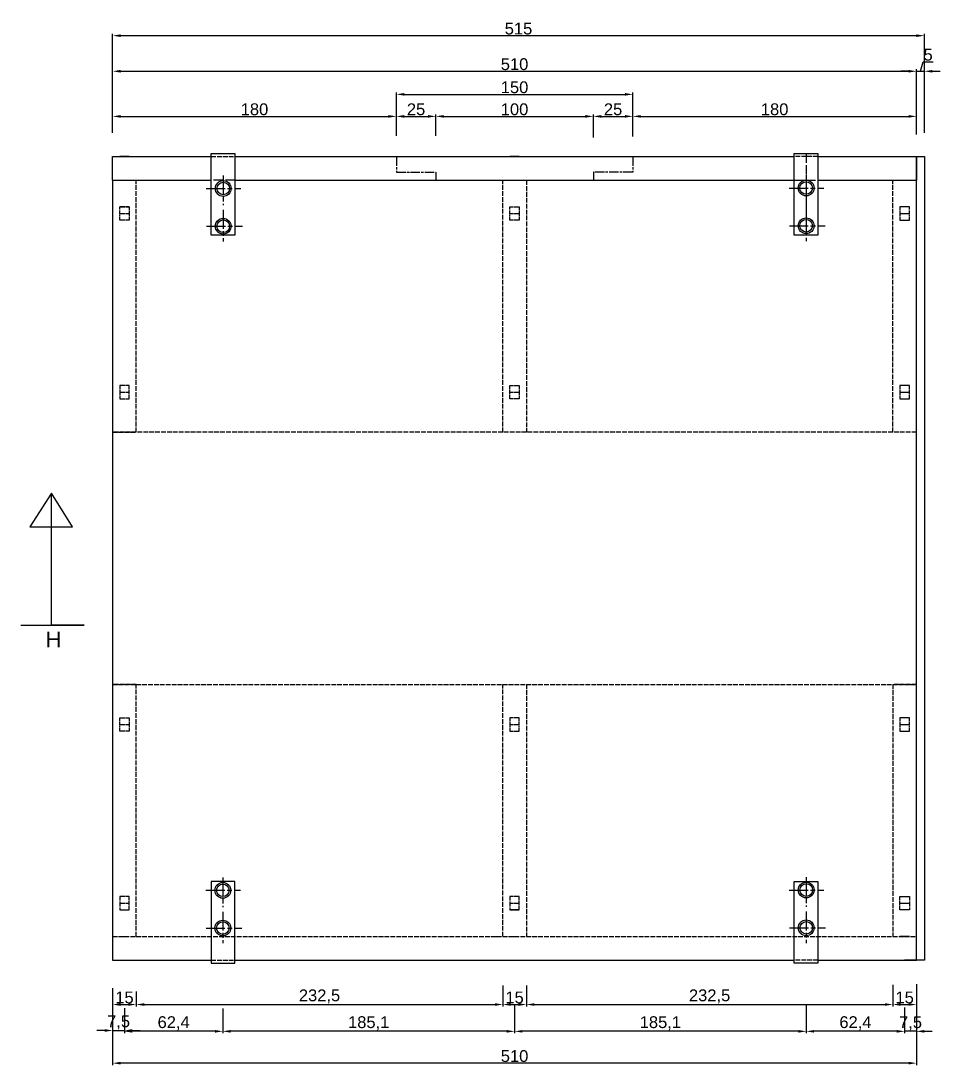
# Model space of a CAD drawing. Header units: millimetres. Extents: x -848 to 862, y -872 to 861.
# Drawn here: x -848 to -265, y 198 to 861 of the extents above; entities that cross this region are included whole.
import ezdxf

# ---------------------------------------------------------------- set-up
doc = ezdxf.new("R2010")
doc.units = ezdxf.units.MM
doc.linetypes.add('ACAD_ISO02W100', pattern=[15, 12, -3])
doc.linetypes.add('ACAD_ISO08W100', pattern=[36, 24, -3, 6, -3])
doc.styles.get("Standard").update_dxf_attribs({"font": 'arial.ttf'})
doc.dimstyles.new('ISO-25', dxfattribs={"dimtxt": 2.5, "dimasz": 2.5, "dimexe": 1.25, "dimexo": 0.625, "dimtad": 1, "dimtxsty": 'Standard', "dimcen": 2.5, "dimadec": 0, "dimazin": 0, "dimtfac": 1, "dimtmove": 0, "dimatfit": 3, "dimfxl": 1, "dimarcsym": 0})

# ---------------------------------------------------------------- blocks, each defined once
blk = doc.blocks.new('*D40')
at = {"color": 0, "lineweight": -2, "ltscale": 0.5, "transparency": 16777216}
for p, q in [((-790, 789.94), (-790, 852.93)), ((-785, 851.68), (-280, 851.68)), ((-275, 789.94), (-275, 852.93))]:
    blk.add_line(p, q, dxfattribs=at)
at = {"color": 0, "ltscale": 0.5, "transparency": 16777216}
for points in [[(-785, 852.51), (-785, 850.85), (-790, 851.68)], [(-280, 852.51), (-280, 850.85), (-275, 851.68)]]:
    blk.add_solid(points, dxfattribs=at)
at = {"layer": 'Defpoints', "color": 0, "ltscale": 0.5, "transparency": 16777216}
for p in [(-275, 851.68), (-790, 789.31), (-275, 789.31)]:
    blk.add_point(p, dxfattribs=at)
at = {"color": 0, "ltscale": 0.5, "transparency": 16777216, "insert": (-532.5, 856.13), "char_height": 7.5, "attachment_point": 5}
blk.add_mtext('515', dxfattribs=at)
blk = doc.blocks.new('*D41')
at = {"color": 0, "lineweight": -2, "ltscale": 0.5, "transparency": 16777216}
for p, q in [((-790, 789.94), (-790, 830.34)), ((-785, 829.09), (-285, 829.09)), ((-280, 790.47), (-280, 830.34))]:
    blk.add_line(p, q, dxfattribs=at)
at = {"color": 0, "ltscale": 0.5, "transparency": 16777216}
for points in [[(-785, 829.93), (-785, 828.26), (-790, 829.09)], [(-285, 829.93), (-285, 828.26), (-280, 829.09)]]:
    blk.add_solid(points, dxfattribs=at)
at = {"layer": 'Defpoints', "color": 0, "ltscale": 0.5, "transparency": 16777216}
for p in [(-280, 829.09), (-790, 789.31), (-280, 789.85)]:
    blk.add_point(p, dxfattribs=at)
at = {"color": 0, "ltscale": 0.5, "transparency": 16777216, "insert": (-535, 833.55), "char_height": 7.5, "attachment_point": 5}
blk.add_mtext('510', dxfattribs=at)
blk = doc.blocks.new('*D42')
at = {"color": 0, "lineweight": -2, "ltscale": 0.5, "transparency": 16777216}
for p, q in [((-277.5, 829.09), (-275.7, 835.1)), ((-275.7, 835.1), (-269.48, 835.1)), ((-285, 829.09), (-290, 829.09)), ((-280, 790.47), (-280, 830.34)), ((-280, 829.09), (-275, 829.09)), ((-280, 829.09), (-275, 829.09)), ((-275, 792.38), (-275, 830.34)), ((-270, 829.09), (-265, 829.09))]:
    blk.add_line(p, q, dxfattribs=at)
at = {"color": 0, "ltscale": 0.5, "transparency": 16777216}
for points in [[(-285, 829.93), (-285, 828.26), (-280, 829.09)], [(-270, 829.93), (-270, 828.26), (-275, 829.09)]]:
    blk.add_solid(points, dxfattribs=at)
at = {"layer": 'Defpoints', "color": 0, "ltscale": 0.5, "transparency": 16777216}
for p in [(-275, 829.09), (-280, 789.85), (-275, 791.75)]:
    blk.add_point(p, dxfattribs=at)
at = {"color": 0, "ltscale": 0.5, "transparency": 16777216, "insert": (-272.59, 839.53), "char_height": 7.5, "attachment_point": 5}
blk.add_mtext('5', dxfattribs=at)
blk = doc.blocks.new('*D43')
at = {"color": 0, "lineweight": -2, "ltscale": 0.5, "transparency": 16777216}
for p, q in [((-790, 789.94), (-790, 801.71)), ((-785, 800.46), (-615, 800.46)), ((-610, 788.14), (-610, 801.71))]:
    blk.add_line(p, q, dxfattribs=at)
at = {"color": 0, "ltscale": 0.5, "transparency": 16777216}
for points in [[(-785, 801.3), (-785, 799.63), (-790, 800.46)], [(-615, 801.3), (-615, 799.63), (-610, 800.46)]]:
    blk.add_solid(points, dxfattribs=at)
at = {"layer": 'Defpoints', "color": 0, "ltscale": 0.5, "transparency": 16777216}
for p in [(-610, 800.46), (-790, 789.31), (-610, 787.51)]:
    blk.add_point(p, dxfattribs=at)
at = {"color": 0, "ltscale": 0.5, "transparency": 16777216, "insert": (-700, 804.92), "char_height": 7.5, "attachment_point": 5}
blk.add_mtext('180', dxfattribs=at)
blk = doc.blocks.new('*D44')
at = {"color": 0, "lineweight": -2, "ltscale": 0.5, "transparency": 16777216}
for p, q in [((-610, 788.14), (-610, 801.71)), ((-605, 800.46), (-590, 800.46)), ((-585, 788.14), (-585, 801.71))]:
    blk.add_line(p, q, dxfattribs=at)
at = {"color": 0, "ltscale": 0.5, "transparency": 16777216}
for points in [[(-605, 801.3), (-605, 799.63), (-610, 800.46)], [(-590, 801.3), (-590, 799.63), (-585, 800.46)]]:
    blk.add_solid(points, dxfattribs=at)
at = {"layer": 'Defpoints', "color": 0, "ltscale": 0.5, "transparency": 16777216}
for p in [(-585, 800.46), (-610, 787.51), (-585, 787.51)]:
    blk.add_point(p, dxfattribs=at)
at = {"color": 0, "ltscale": 0.5, "transparency": 16777216, "insert": (-597.5, 804.92), "char_height": 7.5, "attachment_point": 5}
blk.add_mtext('25', dxfattribs=at)
blk = doc.blocks.new('*D45')
at = {"color": 0, "lineweight": -2, "ltscale": 0.5, "transparency": 16777216}
for p, q in [((-585, 788.14), (-585, 801.71)), ((-580, 800.46), (-490, 800.46)), ((-485, 786.99), (-485, 801.71))]:
    blk.add_line(p, q, dxfattribs=at)
at = {"color": 0, "ltscale": 0.5, "transparency": 16777216}
for points in [[(-580, 801.3), (-580, 799.63), (-585, 800.46)], [(-490, 801.3), (-490, 799.63), (-485, 800.46)]]:
    blk.add_solid(points, dxfattribs=at)
at = {"layer": 'Defpoints', "color": 0, "ltscale": 0.5, "transparency": 16777216}
for p in [(-485, 800.46), (-585, 787.51), (-485, 786.37)]:
    blk.add_point(p, dxfattribs=at)
at = {"color": 0, "ltscale": 0.5, "transparency": 16777216, "insert": (-535, 804.92), "char_height": 7.5, "attachment_point": 5}
blk.add_mtext('100', dxfattribs=at)
blk = doc.blocks.new('*D46')
at = {"color": 0, "lineweight": -2, "ltscale": 0.5, "transparency": 16777216}
for p, q in [((-485, 786.99), (-485, 801.71)), ((-480, 800.46), (-465, 800.46)), ((-460, 787.75), (-460, 801.71))]:
    blk.add_line(p, q, dxfattribs=at)
at = {"color": 0, "ltscale": 0.5, "transparency": 16777216}
for points in [[(-480, 801.3), (-480, 799.63), (-485, 800.46)], [(-465, 801.3), (-465, 799.63), (-460, 800.46)]]:
    blk.add_solid(points, dxfattribs=at)
at = {"layer": 'Defpoints', "color": 0, "ltscale": 0.5, "transparency": 16777216}
for p in [(-460, 800.46), (-485, 786.37), (-460, 787.13)]:
    blk.add_point(p, dxfattribs=at)
at = {"color": 0, "ltscale": 0.5, "transparency": 16777216, "insert": (-472.5, 804.92), "char_height": 7.5, "attachment_point": 5}
blk.add_mtext('25', dxfattribs=at)
blk = doc.blocks.new('*D47')
at = {"color": 0, "lineweight": -2, "ltscale": 0.5, "transparency": 16777216}
for p, q in [((-460, 787.75), (-460, 801.71)), ((-455, 800.46), (-285, 800.46)), ((-280, 788.92), (-280, 801.71))]:
    blk.add_line(p, q, dxfattribs=at)
at = {"color": 0, "ltscale": 0.5, "transparency": 16777216}
for points in [[(-455, 801.3), (-455, 799.63), (-460, 800.46)], [(-285, 801.3), (-285, 799.63), (-280, 800.46)]]:
    blk.add_solid(points, dxfattribs=at)
at = {"layer": 'Defpoints', "color": 0, "ltscale": 0.5, "transparency": 16777216}
for p in [(-280, 800.46), (-460, 787.13), (-280, 788.3)]:
    blk.add_point(p, dxfattribs=at)
at = {"color": 0, "ltscale": 0.5, "transparency": 16777216, "insert": (-370, 804.92), "char_height": 7.5, "attachment_point": 5}
blk.add_mtext('180', dxfattribs=at)
blk = doc.blocks.new('*D48')
at = {"color": 0, "lineweight": -2, "ltscale": 0.5, "transparency": 16777216}
for p, q in [((-610, 788.14), (-610, 815.68)), ((-460, 801.09), (-460, 815.68)), ((-605, 814.43), (-465, 814.43))]:
    blk.add_line(p, q, dxfattribs=at)
at = {"color": 0, "ltscale": 0.5, "transparency": 16777216}
for points in [[(-605, 815.27), (-605, 813.6), (-610, 814.43)], [(-465, 815.27), (-465, 813.6), (-460, 814.43)]]:
    blk.add_solid(points, dxfattribs=at)
at = {"layer": 'Defpoints', "color": 0, "ltscale": 0.5, "transparency": 16777216}
for p in [(-460, 814.43), (-460, 800.46), (-610, 787.51)]:
    blk.add_point(p, dxfattribs=at)
at = {"color": 0, "ltscale": 0.5, "transparency": 16777216, "insert": (-535, 818.89), "char_height": 7.5, "attachment_point": 5}
blk.add_mtext('150', dxfattribs=at)
blk = doc.blocks.new('*D49')
at = {"color": 0, "lineweight": -2, "ltscale": 0.5, "transparency": 16777216}
for p, q in [((-790, 247.19), (-790, 198.41)), ((-280, 247.19), (-280, 198.41)), ((-285, 199.66), (-785, 199.66))]:
    blk.add_line(p, q, dxfattribs=at)
at = {"color": 0, "ltscale": 0.5, "transparency": 16777216}
for points in [[(-785, 200.49), (-785, 198.83), (-790, 199.66)], [(-285, 200.49), (-285, 198.83), (-280, 199.66)]]:
    blk.add_solid(points, dxfattribs=at)
at = {"layer": 'Defpoints', "color": 0, "ltscale": 0.5, "transparency": 16777216}
for p in [(-790, 247.82), (-280, 247.82), (-790, 199.66)]:
    blk.add_point(p, dxfattribs=at)
at = {"color": 0, "ltscale": 0.5, "transparency": 16777216, "insert": (-535, 204.11), "char_height": 7.5, "attachment_point": 5}
blk.add_mtext('510', dxfattribs=at)
blk = doc.blocks.new('*D54')
at = {"color": 0, "lineweight": -2, "ltscale": 0.5, "transparency": 16777216}
for p, q in [((-790, 247.19), (-790, 219.14)), ((-782.5, 234.53), (-782.5, 219.14)), ((-795, 220.39), (-800, 220.39)), ((-790, 220.39), (-782.5, 220.39)), ((-777.5, 220.39), (-772.5, 220.39))]:
    blk.add_line(p, q, dxfattribs=at)
at = {"color": 0, "ltscale": 0.5, "transparency": 16777216}
for points in [[(-795, 221.22), (-795, 219.55), (-790, 220.39)], [(-777.5, 221.22), (-777.5, 219.55), (-782.5, 220.39)]]:
    blk.add_solid(points, dxfattribs=at)
at = {"layer": 'Defpoints', "color": 0, "ltscale": 0.5, "transparency": 16777216}
for p in [(-790, 247.82), (-782.5, 235.15), (-782.5, 220.39)]:
    blk.add_point(p, dxfattribs=at)
at = {"color": 0, "ltscale": 0.5, "transparency": 16777216, "insert": (-786.25, 225.5), "char_height": 7.5, "attachment_point": 5}
blk.add_mtext('7,5', dxfattribs=at)
blk = doc.blocks.new('*D55')
at = {"color": 0, "lineweight": -2, "ltscale": 0.5, "transparency": 16777216}
for p, q in [((-280, 247.19), (-280, 218.6)), ((-287.5, 234.94), (-287.5, 218.6)), ((-292.5, 219.85), (-297.5, 219.85)), ((-280, 219.85), (-287.5, 219.85)), ((-275, 219.85), (-270, 219.85))]:
    blk.add_line(p, q, dxfattribs=at)
at = {"color": 0, "ltscale": 0.5, "transparency": 16777216}
for points in [[(-292.5, 220.68), (-292.5, 219.01), (-287.5, 219.85)], [(-275, 220.68), (-275, 219.01), (-280, 219.85)]]:
    blk.add_solid(points, dxfattribs=at)
at = {"layer": 'Defpoints', "color": 0, "ltscale": 0.5, "transparency": 16777216}
for p in [(-280, 247.82), (-287.5, 235.57), (-287.5, 219.85)]:
    blk.add_point(p, dxfattribs=at)
at = {"color": 0, "ltscale": 0.5, "transparency": 16777216, "insert": (-283.75, 224.96), "char_height": 7.5, "attachment_point": 5}
blk.add_mtext('7,5', dxfattribs=at)
blk = doc.blocks.new('*D56')
at = {"color": 0, "lineweight": -2, "ltscale": 0.5, "transparency": 16777216}
for p, q in [((-349.95, 236.8), (-349.95, 218.6)), ((-287.5, 234.94), (-287.5, 218.6)), ((-292.5, 219.85), (-344.95, 219.85))]:
    blk.add_line(p, q, dxfattribs=at)
at = {"color": 0, "ltscale": 0.5, "transparency": 16777216}
for points in [[(-344.95, 220.68), (-344.95, 219.01), (-349.95, 219.85)], [(-292.5, 220.68), (-292.5, 219.01), (-287.5, 219.85)]]:
    blk.add_solid(points, dxfattribs=at)
at = {"layer": 'Defpoints', "color": 0, "ltscale": 0.5, "transparency": 16777216}
for p in [(-349.95, 237.43), (-287.5, 235.57), (-349.95, 219.85)]:
    blk.add_point(p, dxfattribs=at)
at = {"color": 0, "ltscale": 0.5, "transparency": 16777216, "insert": (-318.72, 224.98), "char_height": 7.5, "attachment_point": 5}
blk.add_mtext('62,4', dxfattribs=at)
blk = doc.blocks.new('*D57')
at = {"color": 0, "lineweight": -2, "ltscale": 0.5, "transparency": 16777216}
for p, q in [((-535, 237.07), (-535, 218.6)), ((-349.95, 236.8), (-349.95, 218.6)), ((-354.95, 219.85), (-530, 219.85))]:
    blk.add_line(p, q, dxfattribs=at)
at = {"color": 0, "ltscale": 0.5, "transparency": 16777216}
for points in [[(-530, 220.68), (-530, 219.01), (-535, 219.85)], [(-354.95, 220.68), (-354.95, 219.01), (-349.95, 219.85)]]:
    blk.add_solid(points, dxfattribs=at)
at = {"layer": 'Defpoints', "color": 0, "ltscale": 0.5, "transparency": 16777216}
for p in [(-535, 237.7), (-349.95, 237.43), (-535, 219.85)]:
    blk.add_point(p, dxfattribs=at)
at = {"color": 0, "ltscale": 0.5, "transparency": 16777216, "insert": (-442.47, 224.98), "char_height": 7.5, "attachment_point": 5}
blk.add_mtext('185,1', dxfattribs=at)
blk = doc.blocks.new('*D58')
at = {"color": 0, "lineweight": -2, "ltscale": 0.5, "transparency": 16777216}
for p, q in [((-720.1, 234.26), (-720.1, 218.6)), ((-535, 237.07), (-535, 218.6)), ((-540, 219.85), (-715.1, 219.85))]:
    blk.add_line(p, q, dxfattribs=at)
at = {"color": 0, "ltscale": 0.5, "transparency": 16777216}
for points in [[(-715.1, 220.68), (-715.1, 219.01), (-720.1, 219.85)], [(-540, 220.68), (-540, 219.01), (-535, 219.85)]]:
    blk.add_solid(points, dxfattribs=at)
at = {"layer": 'Defpoints', "color": 0, "ltscale": 0.5, "transparency": 16777216}
for p in [(-720.1, 234.89), (-535, 237.7), (-720.1, 219.85)]:
    blk.add_point(p, dxfattribs=at)
at = {"color": 0, "ltscale": 0.5, "transparency": 16777216, "insert": (-627.55, 224.98), "char_height": 7.5, "attachment_point": 5}
blk.add_mtext('185,1', dxfattribs=at)
blk = doc.blocks.new('*D59')
at = {"color": 0, "lineweight": -2, "ltscale": 0.5, "transparency": 16777216}
for p, q in [((-720.1, 234.26), (-720.1, 218.6)), ((-782.5, 219.76), (-782.5, 218.6)), ((-725.1, 219.85), (-777.5, 219.85))]:
    blk.add_line(p, q, dxfattribs=at)
at = {"color": 0, "ltscale": 0.5, "transparency": 16777216}
for points in [[(-777.5, 220.68), (-777.5, 219.01), (-782.5, 219.85)], [(-725.1, 220.68), (-725.1, 219.01), (-720.1, 219.85)]]:
    blk.add_solid(points, dxfattribs=at)
at = {"layer": 'Defpoints', "color": 0, "ltscale": 0.5, "transparency": 16777216}
for p in [(-720.1, 234.89), (-782.5, 220.39), (-782.5, 219.85)]:
    blk.add_point(p, dxfattribs=at)
at = {"color": 0, "ltscale": 0.5, "transparency": 16777216, "insert": (-751.3, 224.98), "char_height": 7.5, "attachment_point": 5}
blk.add_mtext('62,4', dxfattribs=at)
blk = doc.blocks.new('*D60')
at = {"color": 0, "lineweight": -2, "ltscale": 0.5, "transparency": 16777216}
for p, q in [((-790, 247.19), (-790, 235.61)), ((-775, 245.22), (-775, 235.61)), ((-785, 236.86), (-780, 236.86))]:
    blk.add_line(p, q, dxfattribs=at)
at = {"color": 0, "ltscale": 0.5, "transparency": 16777216}
for points in [[(-785, 237.69), (-785, 236.02), (-790, 236.86)], [(-780, 237.69), (-780, 236.02), (-775, 236.86)]]:
    blk.add_solid(points, dxfattribs=at)
at = {"layer": 'Defpoints', "color": 0, "ltscale": 0.5, "transparency": 16777216}
for p in [(-790, 247.82), (-775, 245.84), (-775, 236.86)]:
    blk.add_point(p, dxfattribs=at)
at = {"color": 0, "ltscale": 0.5, "transparency": 16777216, "insert": (-782.5, 241.31), "char_height": 7.5, "attachment_point": 5}
blk.add_mtext('15', dxfattribs=at)
blk = doc.blocks.new('*D61')
at = {"color": 0, "lineweight": -2, "ltscale": 0.5, "transparency": 16777216}
for p, q in [((-775, 245.22), (-775, 235.61)), ((-542.5, 249.01), (-542.5, 235.61)), ((-770, 236.86), (-547.5, 236.86))]:
    blk.add_line(p, q, dxfattribs=at)
at = {"color": 0, "ltscale": 0.5, "transparency": 16777216}
for points in [[(-770, 237.69), (-770, 236.02), (-775, 236.86)], [(-547.5, 237.69), (-547.5, 236.02), (-542.5, 236.86)]]:
    blk.add_solid(points, dxfattribs=at)
at = {"layer": 'Defpoints', "color": 0, "ltscale": 0.5, "transparency": 16777216}
for p in [(-775, 245.84), (-542.5, 249.63), (-542.5, 236.86)]:
    blk.add_point(p, dxfattribs=at)
at = {"color": 0, "ltscale": 0.5, "transparency": 16777216, "insert": (-658.75, 241.99), "char_height": 7.5, "attachment_point": 5}
blk.add_mtext('232,5', dxfattribs=at)
blk = doc.blocks.new('*D62')
at = {"color": 0, "lineweight": -2, "ltscale": 0.5, "transparency": 16777216}
for p, q in [((-542.5, 249.01), (-542.5, 235.61)), ((-527.5, 249.01), (-527.5, 235.61)), ((-537.5, 236.86), (-532.5, 236.86))]:
    blk.add_line(p, q, dxfattribs=at)
at = {"color": 0, "ltscale": 0.5, "transparency": 16777216}
for points in [[(-537.5, 237.69), (-537.5, 236.02), (-542.5, 236.86)], [(-532.5, 237.69), (-532.5, 236.02), (-527.5, 236.86)]]:
    blk.add_solid(points, dxfattribs=at)
at = {"layer": 'Defpoints', "color": 0, "ltscale": 0.5, "transparency": 16777216}
for p in [(-542.5, 249.63), (-527.5, 249.63), (-527.5, 236.86)]:
    blk.add_point(p, dxfattribs=at)
at = {"color": 0, "ltscale": 0.5, "transparency": 16777216, "insert": (-535, 241.31), "char_height": 7.5, "attachment_point": 5}
blk.add_mtext('15', dxfattribs=at)
blk = doc.blocks.new('*D63')
at = {"color": 0, "lineweight": -2, "ltscale": 0.5, "transparency": 16777216}
for p, q in [((-527.5, 249.01), (-527.5, 235.61)), ((-295, 249.28), (-295, 235.61)), ((-522.5, 236.86), (-300, 236.86))]:
    blk.add_line(p, q, dxfattribs=at)
at = {"color": 0, "ltscale": 0.5, "transparency": 16777216}
for points in [[(-522.5, 237.69), (-522.5, 236.02), (-527.5, 236.86)], [(-300, 237.69), (-300, 236.02), (-295, 236.86)]]:
    blk.add_solid(points, dxfattribs=at)
at = {"layer": 'Defpoints', "color": 0, "ltscale": 0.5, "transparency": 16777216}
for p in [(-527.5, 249.63), (-295, 249.9), (-295, 236.86)]:
    blk.add_point(p, dxfattribs=at)
at = {"color": 0, "ltscale": 0.5, "transparency": 16777216, "insert": (-411.25, 241.99), "char_height": 7.5, "attachment_point": 5}
blk.add_mtext('232,5', dxfattribs=at)
blk = doc.blocks.new('*D64')
at = {"color": 0, "lineweight": -2, "ltscale": 0.5, "transparency": 16777216}
for p, q in [((-295, 249.28), (-295, 235.61)), ((-280, 249.81), (-280, 235.61)), ((-290, 236.86), (-285, 236.86))]:
    blk.add_line(p, q, dxfattribs=at)
at = {"color": 0, "ltscale": 0.5, "transparency": 16777216}
for points in [[(-290, 237.69), (-290, 236.02), (-295, 236.86)], [(-285, 237.69), (-285, 236.02), (-280, 236.86)]]:
    blk.add_solid(points, dxfattribs=at)
at = {"layer": 'Defpoints', "color": 0, "ltscale": 0.5, "transparency": 16777216}
for p in [(-295, 249.9), (-280, 250.44), (-280, 236.86)]:
    blk.add_point(p, dxfattribs=at)
at = {"color": 0, "ltscale": 0.5, "transparency": 16777216, "insert": (-287.5, 241.31), "char_height": 7.5, "attachment_point": 5}
blk.add_mtext('15', dxfattribs=at)

msp = doc.modelspace()

# ---------------------------------------------------------------- linework, layer by layer
at = {"ltscale": 0.5}
for p, q in [((-727.5, 777), (-712.5, 777)), ((-727.5, 725), (-727.5, 777)), ((-712.5, 777), (-712.5, 725)), ((-357.5, 777), (-342.5, 777)), ((-357.5, 725), (-357.5, 777)), ((-342.5, 777), (-342.5, 725)), ((-790, 760), (-790, 775)), ((-790, 775), (-727.5, 775)), ((-712.5, 775), (-357.5, 775)), ((-342.5, 775), (-280, 775)), ((-280, 775), (-280, 760)), ((-280, 775), (-275, 775)), ((-280, 265), (-280, 775)), ((-275, 775), (-275, 265)), ((-790, 760), (-790, 280)), ((-790, 760), (-727.5, 760)), ((-712.5, 760), (-357.5, 760)), ((-342.5, 760), (-280, 760)), ((-712.5, 725), (-727.5, 725)), ((-342.5, 725), (-357.5, 725)), ((-828.696, 561.342), (-842.59, 539.916)), ((-828.696, 477.617), (-828.696, 561.342)), ((-815.411, 539.916), (-828.696, 561.342)), ((-842.59, 539.916), (-815.411, 539.916)), ((-848.218, 477.617), (-808.14, 477.617)), ((-808.14, 477.617), (-828.696, 477.617)), ((-712.5, 315), (-727.5, 315)), ((-727.5, 315), (-727.5, 263)), ((-712.5, 263), (-712.5, 315)), ((-357.5, 263), (-357.5, 315)), ((-357.5, 315), (-342.5, 315)), ((-342.5, 315), (-342.5, 263)), ((-790, 280), (-790, 265)), ((-790, 265), (-727.5, 265)), ((-790, 265), (-782.5, 265)), ((-727.5, 263), (-712.5, 263)), ((-712.5, 265), (-357.5, 265)), ((-542.5, 265), (-535, 265)), ((-342.5, 263), (-357.5, 263)), ((-342.5, 265), (-280, 265)), ((-280, 265), (-287.5, 265)), ((-275, 265), (-280, 265))]:
    msp.add_line(p, q, dxfattribs=at)
at = {"linetype": 'ACAD_ISO02W100', "ltscale": 0.5}
for p, q in [((-350, 777), (-350, 725)), ((-712.5, 760), (-727.5, 760)), ((-357.5, 760), (-342.5, 760)), ((-550, 280), (-542.5, 280))]:
    msp.add_line(p, q, dxfattribs=at)
at = {"linetype": 'ACAD_ISO08W100', "ltscale": 0.5}
for p, q in [((-779.5, 775), (-785.5, 775)), ((-532, 775), (-538, 775)), ((-719.847, 762.891), (-719.847, 744.03)), ((-350, 763.194), (-350, 744.332)), ((-290.5, 760), (-284.5, 760)), ((-730.657, 754.698), (-708.612, 754.698)), ((-360.809, 755), (-338.765, 755)), ((-719.847, 741.125), (-719.847, 721.063)), ((-350, 741.428), (-350, 721.365)), ((-730.476, 730.736), (-707.703, 730.736)), ((-360.629, 731.038), (-337.856, 731.038)), ((-720.097, 317.533), (-720.097, 298.671)), ((-349.949, 317.693), (-349.949, 298.831)), ((-730.906, 309.339), (-708.861, 309.339)), ((-360.758, 309.499), (-338.713, 309.499)), ((-720.097, 295.767), (-720.097, 275.704)), ((-349.949, 295.927), (-349.949, 275.864)), ((-730.726, 285.377), (-707.952, 285.377)), ((-360.577, 285.537), (-337.804, 285.537)), ((-785.5, 280), (-779.5, 280)), ((-538, 280), (-532, 280)), ((-284.5, 280), (-290.5, 280))]:
    msp.add_line(p, q, dxfattribs=at)
at = {"linetype": 'ACAD_ISO02W100', "ltscale": 0.25}
for p, q in [((-727.5, 775), (-712.5, 775)), ((-342.5, 775), (-357.5, 775)), ((-775, 600), (-775, 760)), ((-542.5, 600), (-542.5, 760)), ((-527.5, 760), (-527.5, 600)), ((-295, 600), (-295, 760)), ((-790, 600), (-775, 600)), ((-280, 600), (-790, 600)), ((-527.5, 600), (-542.5, 600)), ((-280, 600), (-295, 600)), ((-775, 440), (-790, 440)), ((-790, 440), (-280, 440)), ((-775, 280), (-775, 440)), ((-542.5, 280), (-542.5, 440)), ((-542.5, 440), (-527.5, 440)), ((-527.5, 440), (-527.5, 280)), ((-280, 440), (-295, 440)), ((-295, 440), (-295, 280)), ((-790, 280), (-280, 280)), ((-727.5, 265), (-712.5, 265)), ((-342.5, 265), (-357.5, 265))]:
    msp.add_line(p, q, dxfattribs=at)
at = {"linetype": 'ACAD_ISO08W100', "ltscale": 0.25}
for p, q in [((-610, 775), (-610, 765)), ((-460, 775), (-460, 765)), ((-610, 765), (-585, 765)), ((-585, 765), (-585, 760)), ((-460, 765), (-485, 765)), ((-485, 765), (-485, 760))]:
    msp.add_line(p, q, dxfattribs=at)
at = {"linetype": 'ACAD_ISO08W100', "ltscale": 0.1}
for p, q in [((-779.5, 743.029), (-785.5, 743.029)), ((-785.5, 734.544), (-785.5, 743.029)), ((-785.5, 743.029), (-779.5, 743.029)), ((-779.5, 743.029), (-779.5, 734.544)), ((-538, 734.544), (-538, 743.029)), ((-538, 743.029), (-532, 743.029)), ((-532, 743.029), (-532, 734.544)), ((-284.5, 743.029), (-290.5, 743.029)), ((-290.5, 743.029), (-290.5, 734.544)), ((-284.5, 734.544), (-284.5, 743.029)), ((-785.5, 738.787), (-779.5, 738.787)), ((-538, 738.787), (-532, 738.787)), ((-290.5, 738.787), (-284.5, 738.787)), ((-779.5, 734.544), (-785.5, 734.544)), ((-532, 734.544), (-538, 734.544)), ((-290.5, 734.544), (-284.5, 734.544)), ((-785.5, 629.698), (-785.5, 621.213)), ((-779.5, 629.698), (-785.5, 629.698)), ((-779.5, 621.213), (-779.5, 629.698)), ((-538, 621.213), (-538, 629.698)), ((-538, 629.698), (-532, 629.698)), ((-532, 629.698), (-532, 621.213)), ((-290.5, 629.698), (-290.5, 621.213)), ((-284.5, 629.698), (-290.5, 629.698)), ((-284.5, 621.213), (-284.5, 629.698)), ((-785.5, 625.456), (-779.5, 625.456)), ((-538, 625.456), (-532, 625.456)), ((-290.5, 625.456), (-284.5, 625.456)), ((-785.5, 621.213), (-779.5, 621.213)), ((-532, 621.213), (-538, 621.213)), ((-290.5, 621.213), (-284.5, 621.213)), ((-785.5, 410.302), (-785.5, 418.787)), ((-785.5, 418.787), (-779.5, 418.787)), ((-779.5, 418.787), (-779.5, 410.302)), ((-538, 418.787), (-538, 410.302)), ((-532, 418.787), (-538, 418.787)), ((-532, 410.302), (-532, 418.787)), ((-284.5, 418.787), (-290.5, 418.787)), ((-290.5, 418.787), (-290.5, 410.302)), ((-284.5, 410.302), (-284.5, 418.787)), ((-785.5, 414.544), (-779.5, 414.544)), ((-538, 414.544), (-532, 414.544)), ((-290.5, 414.544), (-284.5, 414.544)), ((-779.5, 410.302), (-785.5, 410.302)), ((-538, 410.302), (-532, 410.302)), ((-290.5, 410.302), (-284.5, 410.302)), ((-779.5, 305.456), (-785.5, 305.456)), ((-785.5, 305.456), (-785.5, 296.971)), ((-779.5, 296.971), (-779.5, 305.456)), ((-538, 305.456), (-538, 296.971)), ((-532, 305.456), (-538, 305.456)), ((-532, 296.971), (-532, 305.456)), ((-290.5, 305.456), (-284.5, 305.456)), ((-290.5, 296.971), (-290.5, 305.456)), ((-284.5, 305.456), (-284.5, 296.971)), ((-785.5, 301.213), (-779.5, 301.213)), ((-538, 301.213), (-532, 301.213)), ((-290.5, 301.213), (-284.5, 301.213)), ((-785.5, 296.971), (-779.5, 296.971)), ((-785, 296.971), (-780, 296.971)), ((-785, 296.971), (-779.5, 296.971)), ((-538, 296.971), (-532, 296.971)), ((-538, 296.971), (-532, 296.971)), ((-532.5, 296.971), (-537.5, 296.971)), ((-284.5, 296.971), (-290.5, 296.971))]:
    msp.add_line(p, q, dxfattribs=at)
at = {"ltscale": 0.5}
for centre, radius in [((-719.847, 754.698), 5), ((-719.847, 754.698), 4), ((-350, 755), 5), ((-350, 755), 4), ((-719.847, 730.736), 5), ((-350, 731.038), 5), ((-719.847, 730.736), 4), ((-350, 731.038), 4), ((-720.097, 309.339), 5), ((-720.097, 309.339), 4), ((-349.949, 309.499), 5), ((-349.949, 309.499), 4), ((-720.097, 285.377), 5), ((-720.097, 285.377), 4), ((-349.949, 285.537), 5), ((-349.949, 285.537), 4)]:
    msp.add_circle(centre, radius, dxfattribs=at)

# ---------------------------------------------------------------- texts
at = {"ltscale": 0.5, "insert": (-832.635, 473.527), "char_height": 10, "attachment_point": 1}
msp.add_mtext_dynamic_manual_height_columns('H', width=23.55974, gutter_width=12.5, heights=[0], dxfattribs=at)

# ---------------------------------------------------------------- dimensions: what is measured, and where the dimension line sits
at = {"ltscale": 0.5}
for base, p1, p2, override, picture, middle in [((-275, 851.68), (-790, 789.31), (-275, 789.31), {"dimtxt": 7.5, "dimasz": 5, "dimdec": 1}, '*D40', (-532.5, 856.135)), ((-275, 829.094), (-280, 789.85), (-275, 791.755), {"dimtxt": 7.5, "dimasz": 5, "dimdec": 1, "dimtmove": 1}, '*D42', (-275.075, 839.534)), ((-585, 800.465), (-610, 787.51), (-585, 787.51), {"dimtxt": 7.5, "dimasz": 5, "dimdec": 1, "dimtmove": 1}, '*D44', (-597.5, 804.919)), ((-485, 800.465), (-585, 787.51), (-485, 786.367), {"dimtxt": 7.5, "dimasz": 5, "dimdec": 1, "dimtmove": 1}, '*D45', (-535, 804.919)), ((-460, 800.465), (-485, 786.367), (-460, 787.129), {"dimtxt": 7.5, "dimasz": 5, "dimdec": 1, "dimtmove": 1}, '*D46', (-472.5, 804.919)), ((-280, 800.465), (-460, 787.129), (-280, 788.298), {"dimtxt": 7.5, "dimasz": 5, "dimdec": 1, "dimtmove": 1}, '*D47', (-370, 804.919)), ((-790, 199.659), (-280, 247.818), (-790, 247.818), {"dimtxt": 7.5, "dimasz": 5, "dimdec": 1}, '*D49', (-535, 204.113)), ((-542.5, 236.855), (-775, 245.845), (-542.5, 249.633), {"dimtxt": 7.5, "dimasz": 5, "dimdec": 1, "dimtmove": 1}, '*D61', (-658.75, 241.987)), ((-527.5, 236.855), (-542.5, 249.633), (-527.5, 249.633), {"dimtxt": 7.5, "dimasz": 5, "dimdec": 1, "dimtmove": 1}, '*D62', (-535, 241.31)), ((-295, 236.855), (-527.5, 249.633), (-295, 249.902), {"dimtxt": 7.5, "dimasz": 5, "dimdec": 1, "dimtmove": 1}, '*D63', (-411.25, 241.987)), ((-280, 236.855), (-295, 249.902), (-280, 250.438), {"dimtxt": 7.5, "dimasz": 5, "dimdec": 1, "dimtmove": 1}, '*D64', (-287.5, 241.31)), ((-782.5, 219.845), (-720.097, 234.889), (-782.5, 220.386), {"dimtxt": 7.5, "dimasz": 5, "dimdec": 1, "dimtmove": 1}, '*D59', (-751.298, 224.977)), ((-720.097, 219.845), (-535, 237.696), (-720.097, 234.889), {"dimtxt": 7.5, "dimasz": 5, "dimdec": 1, "dimtmove": 1}, '*D58', (-627.548, 224.977)), ((-535, 219.845), (-349.949, 237.43), (-535, 237.696), {"dimtxt": 7.5, "dimasz": 5, "dimdec": 1, "dimtmove": 1}, '*D57', (-442.474, 224.977)), ((-349.949, 219.845), (-287.5, 235.565), (-349.949, 237.43), {"dimtxt": 7.5, "dimasz": 5, "dimdec": 1, "dimtmove": 1}, '*D56', (-318.724, 224.977))]:
    dim = msp.add_linear_dim(base=base, p1=p1, p2=p2, dimstyle='ISO-25', override=override, dxfattribs=at)
    dim.commit()
    dim.dimension.update_dxf_attribs({"geometry": picture, "text_midpoint": middle})
for base, p1, p2, picture, middle in [((-280, 829.094), (-790, 789.31), (-280, 789.85), '*D41', (-535, 829.094)), ((-460, 814.435), (-610, 787.51), (-460, 800.465), '*D48', (-535, 814.435)), ((-610, 800.465), (-790, 789.31), (-610, 787.51), '*D43', (-700, 800.465)), ((-782.5, 220.386), (-790, 247.818), (-782.5, 235.153), '*D54', (-786.25, 220.386)), ((-775, 236.855), (-790, 247.818), (-775, 245.845), '*D60', (-782.5, 236.855)), ((-287.5, 219.845), (-280, 247.818), (-287.5, 235.565), '*D55', (-283.75, 219.845))]:
    dim = msp.add_linear_dim(base=base, p1=p1, p2=p2, dimstyle='ISO-25', override={"dimtxt": 7.5, "dimasz": 5, "dimdec": 1}, dxfattribs=at)
    dim.commit()
    dim.dimension.update_dxf_attribs({"geometry": picture, "text_midpoint": middle, "dimtype": 160})

doc.saveas('drawing.dxf')
